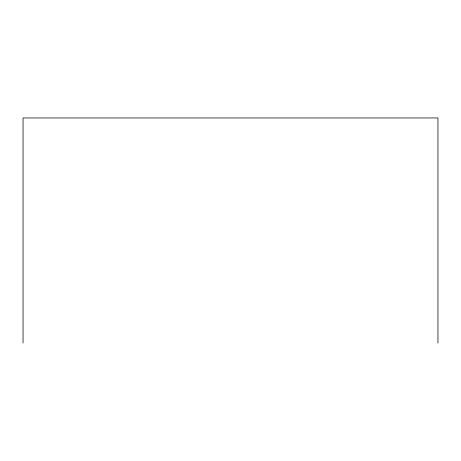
<?xml version="1.0" encoding="UTF-8"?>
<svg xmlns="http://www.w3.org/2000/svg" width="461" height="461" viewBox="0 0 461 461"><rect width="100%" height="100%" fill="white"/><g stroke="black" fill="none" stroke-linecap="round" stroke-linejoin="round"><path stroke-width="0.69" d="M437.95 343.042L437.95 117.958L23.05 117.958L23.05 343.042"/></g></svg>
